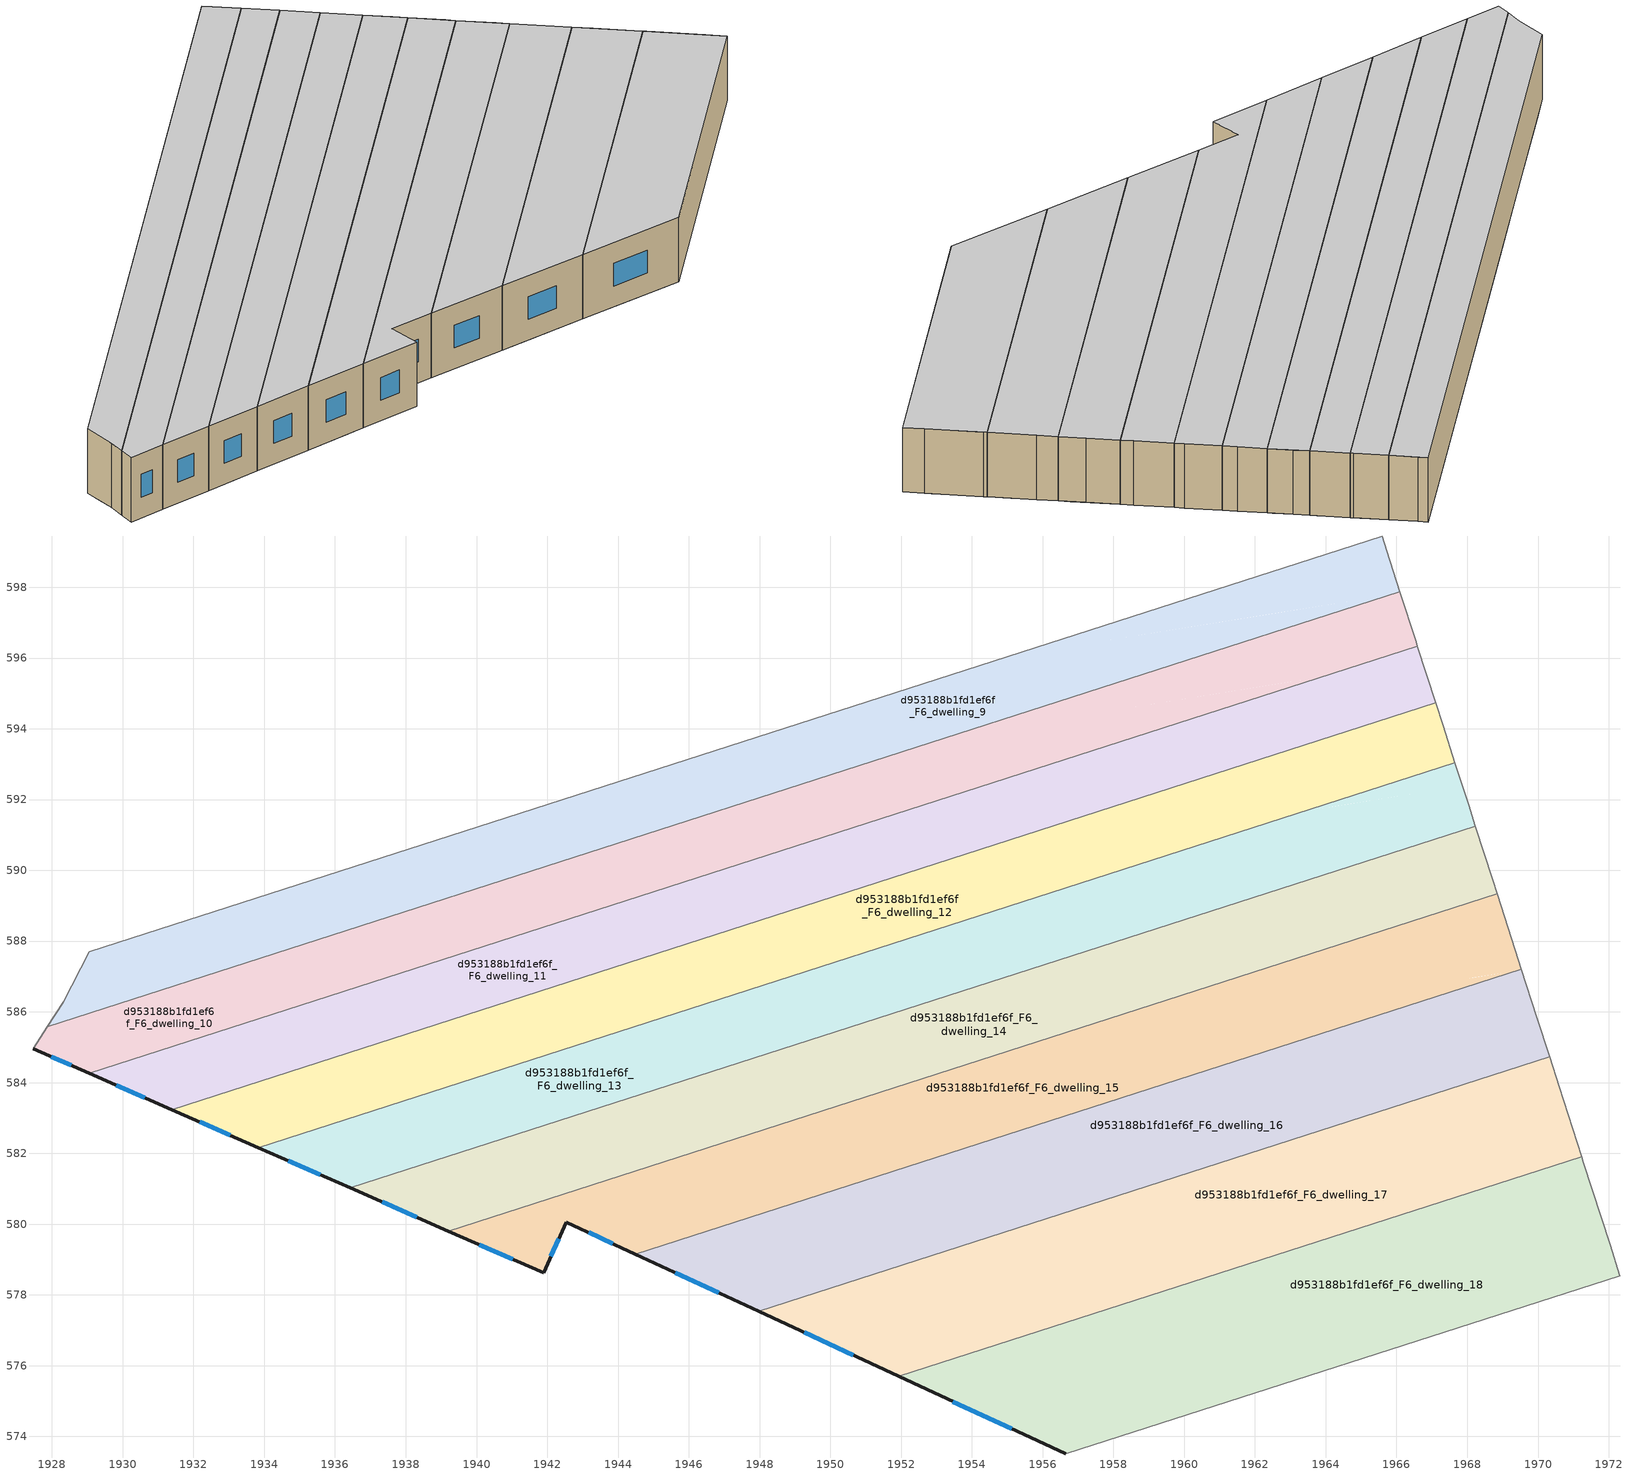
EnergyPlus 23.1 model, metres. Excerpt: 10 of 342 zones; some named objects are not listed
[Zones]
d953188b1fd1ef6f_F6_dwelling_10
 floor to d953188b1fd1ef6f_F5_dwelling_24 (EU_floor_Construction): 1940.79,588.04 1929.97,584.56 1928.81,584.37 1927.47,584.96 1927.51,585.03 1927.86,585.57 1930.25,586.34 z18
 floor adiabatic (EU_floor_Construction): 1929.97,584.56 1929.06,584.26 1927.47,584.96 1928.81,584.37 z18; 1966.1,597.87 1966.59,596.34 1963.9,595.47 1962.65,595.27 1962.42,596.69 z18; 1952.07,591.67 1946.36,589.83 1935.82,588.13 1941.54,589.97 z18
 floor to d953188b1fd1ef6f_F5_dwelling_22 (EU_floor_Construction): 1946.36,589.83 1940.79,588.04 1930.25,586.34 1935.82,588.13 z18
 floor to d953188b1fd1ef6f_F5_dwelling_18 (EU_floor_Construction): 1962.42,596.69 1962.65,595.27 1953.37,593.78 z18
 floor to d953188b1fd1ef6f_F5_dwelling_19 (EU_floor_Construction): 1963.9,595.47 1957.92,593.55 1947.39,591.85 1953.37,593.78 z18
 floor to d953188b1fd1ef6f_F5_dwelling_20 (EU_floor_Construction): 1957.92,593.55 1952.07,591.67 1941.54,589.97 1947.39,591.85 z18
 wall outside (EU_wall_Construction): 1927.47,584.96 1929.06,584.26 z18:21
 wall to d953188b1fd1ef6f_F6_dwelling_11 (EU_wall_Construction): 1929.06,584.26 1966.59,596.34 z18:21
 wall adiabatic (EU_wall_Construction): 1927.86,585.57 1927.47,584.96 z18:21
 wall to d953188b1fd1ef6f_F6_dwelling_9 (EU_wall_Construction): 1966.1,597.87 1927.86,585.57 z18:21
 wall to d953188b1fd1ef6f_F6_dwelling_28 (EU_wall_Construction): 1966.55,596.46 1966.1,597.87 z18:21
 wall to d953188b1fd1ef6f_F6_dwelling_29 (EU_wall_Construction): 1966.59,596.34 1966.55,596.46 z18:21
 window (EU_Window_Construction): 1927.98,584.73 1928.54,584.49 z18.97:20.03
 ceiling to d953188b1fd1ef6f_F7_dwelling_10 (EU_floor_Construction): 1966.59,596.34 1966.1,597.87 1927.86,585.57 1927.47,584.96 1929.06,584.26 z21
d953188b1fd1ef6f_F6_dwelling_11
 floor to d953188b1fd1ef6f_F5_dwelling_21 (EU_floor_Construction): 1963.07,593.43 1957.36,591.6 1946.36,589.83 1952.07,591.67 z18
 floor to d953188b1fd1ef6f_F5_dwelling_20 (EU_floor_Construction): 1967.02,595.01 1967.11,594.73 1963.07,593.43 1952.07,591.67 1957.92,593.55 z18
 floor to d953188b1fd1ef6f_F5_dwelling_22 (EU_floor_Construction): 1957.36,591.6 1951.79,589.8 1940.79,588.04 1946.36,589.83 z18
 floor to d953188b1fd1ef6f_F5_dwelling_24 (EU_floor_Construction): 1951.79,589.8 1940.97,586.32 1929.97,584.56 1940.79,588.04 z18
 floor to d953188b1fd1ef6f_F5_dwelling_17 (EU_floor_Construction): 1966.59,596.34 1966.72,595.93 1963.9,595.47 z18
 floor to d953188b1fd1ef6f_F5_dwelling_25 (EU_floor_Construction): 1940.97,586.32 1935.44,584.54 1930.3,583.72 1929.06,584.26 1929.97,584.56 z18
 floor to d953188b1fd1ef6f_F5_dwelling_19 (EU_floor_Construction): 1966.72,595.93 1967.02,595.01 1957.92,593.55 1963.9,595.47 z18
 floor to d953188b1fd1ef6f_F5_dwelling_26 (EU_floor_Construction): 1935.44,584.54 1931.38,583.24 1930.3,583.72 z18
 wall outside (EU_wall_Construction): 1929.06,584.26 1931.38,583.24 z18:21
 wall to d953188b1fd1ef6f_F6_dwelling_12 (EU_wall_Construction): 1931.38,583.24 1967.11,594.73 z18:21
 wall to d953188b1fd1ef6f_F6_dwelling_29 (EU_wall_Construction): 1967.11,594.73 1966.59,596.34 z18:21
 window (EU_Window_Construction): 1929.81,583.93 1930.63,583.57 z18.97:20.03
 ceiling to d953188b1fd1ef6f_F7_dwelling_11 (EU_floor_Construction): 1967.11,594.73 1966.59,596.34 1929.06,584.26 1931.38,583.24 z21
d953188b1fd1ef6f_F6_dwelling_12
 floor to d953188b1fd1ef6f_F5_dwelling_26 (EU_floor_Construction): 1947.03,586.41 1941.34,584.58 1931.82,583.05 1931.38,583.24 1935.44,584.54 z18
 floor to d953188b1fd1ef6f_F5_dwelling_24 (EU_floor_Construction): 1963.38,591.67 1952.56,588.19 1940.97,586.32 1951.79,589.8 z18
 floor to d953188b1fd1ef6f_F5_dwelling_28 (EU_floor_Construction): 1941.34,584.58 1933.83,582.16 1931.82,583.05 z18
 floor adiabatic (EU_floor_Construction): 1952.56,588.19 1947.03,586.41 1935.44,584.54 1940.97,586.32 z18
 floor to d953188b1fd1ef6f_F5_dwelling_22 (EU_floor_Construction): 1967.59,593.24 1967.65,593.04 1963.38,591.67 1951.79,589.8 1957.36,591.6 z18
 floor to d953188b1fd1ef6f_F5_dwelling_21 (EU_floor_Construction): 1967.31,594.12 1967.59,593.24 1957.36,591.6 1963.07,593.43 z18
 floor to d953188b1fd1ef6f_F5_dwelling_20 (EU_floor_Construction): 1967.11,594.73 1967.31,594.12 1963.07,593.43 z18
 wall outside (EU_wall_Construction): 1931.38,583.24 1933.83,582.16 z18:21
 wall to d953188b1fd1ef6f_F6_dwelling_13 (EU_wall_Construction): 1933.83,582.16 1967.65,593.04 z18:21
 wall to d953188b1fd1ef6f_F6_dwelling_30 (EU_wall_Construction): 1967.65,593.04 1967.32,594.08 z18:21
 wall to d953188b1fd1ef6f_F6_dwelling_29 (EU_wall_Construction): 1967.32,594.08 1967.11,594.73 z18:21
 window (EU_Window_Construction): 1932.18,582.89 1933.04,582.51 z18.97:20.03
 ceiling to d953188b1fd1ef6f_F7_dwelling_12 (EU_floor_Construction): 1967.65,593.04 1967.11,594.73 1931.38,583.24 1933.83,582.16 z21
d953188b1fd1ef6f_F6_dwelling_13
 floor to d953188b1fd1ef6f_F5_dwelling_28 (EU_floor_Construction): 1953.62,586.55 1941.66,582.7 1935.03,581.64 1933.83,582.16 1941.34,584.58 z18
 floor to d953188b1fd1ef6f_F5_dwelling_25 (EU_floor_Construction): 1964.84,590.16 1959.31,588.38 1947.03,586.41 1952.56,588.19 z18
 floor to d953188b1fd1ef6f_F5_dwelling_30 (EU_floor_Construction): 1941.66,582.7 1936.43,581.02 1935.03,581.64 z18
 floor to d953188b1fd1ef6f_F5_dwelling_26 (EU_floor_Construction): 1959.31,588.38 1953.62,586.55 1941.34,584.58 1947.03,586.41 z18
 floor to d953188b1fd1ef6f_F5_dwelling_24 (EU_floor_Construction): 1964.21,591.8 1964.48,590.1 1952.56,588.19 1963.38,591.67 z18
 floor to d953188b1fd1ef6f_F5_dwelling_23 (EU_floor_Construction): 1967.86,592.39 1968.23,591.25 1964.84,590.16 1964.48,590.1 1964.21,591.8 z18
 floor to d953188b1fd1ef6f_F5_dwelling_22 (EU_floor_Construction): 1967.65,593.04 1967.86,592.39 1963.38,591.67 z18
 wall outside (EU_wall_Construction): 1933.83,582.16 1936.43,581.02 z18:21
 wall to d953188b1fd1ef6f_F6_dwelling_14 (EU_wall_Construction): 1936.43,581.02 1968.23,591.25 z18:21
 wall to d953188b1fd1ef6f_F6_dwelling_31 (EU_wall_Construction): 1968.23,591.25 1968.04,591.85 z18:21
 wall to d953188b1fd1ef6f_F6_dwelling_30 (EU_wall_Construction): 1968.04,591.85 1967.65,593.04 z18:21
 window (EU_Window_Construction): 1934.68,581.79 1935.59,581.39 z18.97:20.03
 ceiling to d953188b1fd1ef6f_F7_dwelling_13 (EU_floor_Construction): 1968.23,591.25 1967.65,593.04 1933.83,582.16 1936.43,581.02 z21
d953188b1fd1ef6f_F6_dwelling_14
 floor to d953188b1fd1ef6f_F5_dwelling_28 (EU_floor_Construction): 1966.19,588.57 1966.21,588.49 1954.78,584.81 1941.66,582.7 1953.62,586.55 z18
 floor to d953188b1fd1ef6f_F5_dwelling_30 (EU_floor_Construction): 1966.56,588.63 1966.57,588.61 1966.21,588.49 1966.19,588.57 z18; 1954.78,584.81 1941.93,580.68 1938.47,580.12 1936.43,581.02 1941.66,582.7 z18
 floor adiabatic (EU_floor_Construction): 1941.93,580.68 1939.2,579.8 1938.47,580.12 z18; 1968.23,591.25 1968.39,590.73 1964.84,590.16 z18
 floor to d953188b1fd1ef6f_F5_dwelling_25 (EU_floor_Construction): 1968.39,590.73 1968.67,589.89 1959.31,588.38 1964.84,590.16 z18
 floor to d953188b1fd1ef6f_F5_dwelling_26 (EU_floor_Construction): 1968.67,589.89 1968.71,589.74 1968.84,589.34 1966.74,588.66 1953.62,586.55 1959.31,588.38 z18
 wall outside (EU_wall_Construction): 1936.43,581.02 1939.2,579.8 z18:21
 wall to d953188b1fd1ef6f_F6_dwelling_15 (EU_wall_Construction): 1939.2,579.8 1968.84,589.34 z18:21
 wall to d953188b1fd1ef6f_F6_dwelling_32 (EU_wall_Construction): 1968.84,589.34 1968.72,589.74 z18:21
 wall to d953188b1fd1ef6f_F6_dwelling_31 (EU_wall_Construction): 1968.71,589.74 1968.23,591.25 z18:21
 window (EU_Window_Construction): 1937.33,580.63 1938.31,580.2 z18.97:20.03
 ceiling to d953188b1fd1ef6f_F7_dwelling_14 (EU_floor_Construction): 1968.84,589.34 1968.23,591.25 1936.43,581.02 1939.2,579.8 z21
d953188b1fd1ef6f_F6_dwelling_15
 floor to d953188b1fd1ef6f_F5_dwelling_32 (EU_floor_Construction): 1967.9,588.85 1968.2,586.97 1967.91,586.93 1967.95,586.7 1966.93,586.37 1966.57,588.61 1966.74,588.66 z18; 1956.54,583.03 1944.49,579.15 1942.54,580.06 1941.9,578.62 1939.21,579.8 1941.93,580.68 z18
 floor to d953188b1fd1ef6f_F5_dwelling_30 (EU_floor_Construction): 1966.57,588.61 1966.93,586.37 1956.54,583.03 1941.93,580.68 1954.78,584.81 1966.5,586.7 1966.21,588.49 z18
 floor to d953188b1fd1ef6f_F5_dwelling_27 (EU_floor_Construction): 1968.95,589.02 1969.53,587.21 1969.4,587.17 1968.2,586.97 1967.9,588.85 z18
 floor to d953188b1fd1ef6f_F5_dwelling_28 (EU_floor_Construction): 1966.21,588.49 1966.5,586.7 1954.78,584.81 z18
 floor to d953188b1fd1ef6f_F5_dwelling_26 (EU_floor_Construction): 1968.84,589.34 1968.95,589.02 1966.74,588.66 z18
 floor to d953188b1fd1ef6f_F5_dwelling_29 (EU_floor_Construction): 1969.4,587.17 1967.95,586.7 1967.91,586.93 z18
 wall outside (EU_wall_Construction): 1939.2,579.8 1941.9,578.62 1942.54,580.06 1944.49,579.15 z18:21
 wall to d953188b1fd1ef6f_F6_dwelling_16 (EU_wall_Construction): 1944.49,579.15 1969.53,587.21 z18:21
 wall to d953188b1fd1ef6f_F6_dwelling_33 (EU_wall_Construction): 1969.53,587.21 1969.36,587.74 z18:21
 wall to d953188b1fd1ef6f_F6_dwelling_32 (EU_wall_Construction): 1969.36,587.74 1968.84,589.34 z18:21
 window (EU_Window_Construction): 1943.17,579.77 1943.86,579.45 / 1942.1,579.09 1942.33,579.59 / 1940.08,579.42 1941.02,579 z18.97:20.03
 ceiling to d953188b1fd1ef6f_F7_dwelling_15 (EU_floor_Construction): 1969.53,587.21 1968.84,589.34 1939.2,579.8 1941.9,578.62 1942.54,580.06 1944.49,579.15 z21
d953188b1fd1ef6f_F6_dwelling_16
 floor to d953188b1fd1ef6f_F5_dwelling_34 (EU_floor_Construction): 1970.17,585.22 1970.33,584.73 1968.98,584.3 1968.87,585.01 z18; 1959.26,581.17 1947.97,577.54 1945.07,578.89 z18
 floor to d953188b1fd1ef6f_F5_dwelling_32 (EU_floor_Construction): 1967.95,586.7 1968.37,584.1 1959.26,581.17 1945.07,578.89 1944.49,579.15 1956.54,583.03 1967.19,584.74 1966.93,586.37 z18
 floor to d953188b1fd1ef6f_F5_dwelling_30 (EU_floor_Construction): 1966.93,586.37 1967.19,584.74 1956.54,583.03 z18
 floor to d953188b1fd1ef6f_F5_dwelling_29 (EU_floor_Construction): 1969.54,587.19 1970.17,585.22 1968.87,585.01 1968.98,584.3 1968.37,584.1 1967.95,586.7 1969.4,587.17 z18
 wall outside (EU_wall_Construction): 1944.49,579.15 1947.97,577.54 z18:21
 wall to d953188b1fd1ef6f_F6_dwelling_17 (EU_wall_Construction): 1947.97,577.54 1970.33,584.73 z18:21
 wall to d953188b1fd1ef6f_F6_dwelling_34 (EU_wall_Construction): 1970.33,584.73 1969.97,585.85 z18:21
 wall to d953188b1fd1ef6f_F6_dwelling_33 (EU_wall_Construction): 1969.97,585.85 1969.53,587.21 z18:21
 window (EU_Window_Construction): 1945.62,578.63 1946.85,578.06 z18.97:20.03
 ceiling to d953188b1fd1ef6f_F7_dwelling_16 (EU_floor_Construction): 1970.33,584.73 1969.53,587.21 1944.49,579.15 1947.97,577.54 z21
d953188b1fd1ef6f_F6_dwelling_17
 floor to d953188b1fd1ef6f_F5_dwelling_34 (EU_floor_Construction): 1970.33,584.73 1970.93,582.86 1971.09,581.86 1962.16,578.98 1949.31,576.92 1947.97,577.54 1959.26,581.17 1969.23,582.77 1968.98,584.3 z18
 floor to d953188b1fd1ef6f_F5_dwelling_36 (EU_floor_Construction): 1962.16,578.98 1951.94,575.7 1949.31,576.92 z18; 1970.93,582.86 1971.23,581.91 1971.09,581.86 z18
 floor to d953188b1fd1ef6f_F5_dwelling_29 (EU_floor_Construction): 1968.98,584.3 1969.23,582.77 1968.6,582.67 1968.37,584.1 z18
 floor adiabatic (EU_floor_Construction): 1968.37,584.1 1968.6,582.67 1969.23,582.77 1959.26,581.17 z18
 wall outside (EU_wall_Construction): 1947.97,577.54 1951.94,575.7 z18:21
 wall to d953188b1fd1ef6f_F6_dwelling_18 (EU_wall_Construction): 1951.94,575.7 1971.23,581.91 z18:21
 wall to d953188b1fd1ef6f_F6_dwelling_35 (EU_wall_Construction): 1971.23,581.91 1970.6,583.88 z18:21
 wall to d953188b1fd1ef6f_F6_dwelling_34 (EU_wall_Construction): 1970.6,583.88 1970.33,584.73 z18:21
 window (EU_Window_Construction): 1949.26,576.94 1950.65,576.29 z18.97:20.03
 ceiling to d953188b1fd1ef6f_F7_dwelling_17 (EU_floor_Construction): 1971.23,581.91 1970.33,584.73 1947.97,577.54 1951.94,575.7 z21
d953188b1fd1ef6f_F6_dwelling_18
 floor to d953188b1fd1ef6f_F5_dwelling_38 (EU_floor_Construction): 1966.23,576.59 1956.66,573.51 1954.19,574.65 z18
 floor to d953188b1fd1ef6f_F5_dwelling_36 (EU_floor_Construction): 1971.23,581.91 1971.95,579.69 1972.14,578.49 1966.23,576.59 1954.19,574.65 1951.94,575.7 1962.16,578.98 1971.31,580.46 1971.09,581.86 z18
 floor to d953188b1fd1ef6f_F5_dwelling_34 (EU_floor_Construction): 1971.09,581.86 1971.31,580.46 1962.16,578.98 z18
 floor to d953188b1fd1ef6f_F5_dwelling_33 (EU_floor_Construction): 1971.95,579.69 1972.32,578.54 1972.14,578.49 z18
 wall outside (EU_wall_Construction): 1951.94,575.7 1956.66,573.5 z18:21
 wall to d953188b1fd1ef6f_F6_dwelling_19 (EU_wall_Construction): 1956.66,573.5 1972.32,578.54 z18:21
 wall to d953188b1fd1ef6f_F6_dwelling_36 (EU_wall_Construction): 1972.04,579.42 1971.28,581.75 z18:21
 wall to d953188b1fd1ef6f_F6_dwelling_35 (EU_wall_Construction): 1971.28,581.75 1971.23,581.91 z18:21
 wall to d953188b1fd1ef6f_F6_dwelling_37 (EU_wall_Construction): 1972.32,578.54 1972.04,579.42 z18:21
 window (EU_Window_Construction): 1953.47,574.99 1955.13,574.22 z18.97:20.03
 ceiling to d953188b1fd1ef6f_F7_dwelling_18 (EU_floor_Construction): 1972.32,578.54 1971.23,581.91 1951.94,575.7 1956.66,573.5 z21
d953188b1fd1ef6f_F6_dwelling_9
 floor to d953188b1fd1ef6f_F5_dwelling_19 (EU_floor_Construction): 1953.37,593.78 1947.39,591.85 1936.6,590.12 1942.58,592.04 z18
 floor to d953188b1fd1ef6f_F5_dwelling_18 (EU_floor_Construction): 1962.34,597.22 1962.42,596.69 1953.37,593.78 1942.58,592.04 1955.03,596.05 z18
 floor to d953188b1fd1ef6f_F5_dwelling_20 (EU_floor_Construction): 1947.39,591.85 1941.54,589.97 1930.75,588.24 1936.6,590.12 z18
 floor to d953188b1fd1ef6f_F5_dwelling_15 (EU_floor_Construction): 1965.59,599.45 1966.1,597.87 1965.82,597.78 1962.73,597.29 1962.55,598.47 z18
 floor to d953188b1fd1ef6f_F5_dwelling_21 (EU_floor_Construction): 1941.54,589.97 1935.82,588.13 1928.69,586.99 1929.06,587.69 1930.75,588.24 z18
 floor to d953188b1fd1ef6f_F5_dwelling_16 (EU_floor_Construction): 1962.55,598.47 1962.73,597.29 1955.03,596.05 z18
 floor to d953188b1fd1ef6f_F5_dwelling_24 (EU_floor_Construction): 1930.25,586.34 1927.86,585.57 1928.14,586 z18
 floor to d953188b1fd1ef6f_F5_dwelling_22 (EU_floor_Construction): 1935.82,588.13 1930.25,586.34 1928.14,586 1928.32,586.27 1928.69,586.99 z18
 floor adiabatic (EU_floor_Construction): 1965.82,597.78 1962.42,596.69 1962.34,597.22 z18
 wall adiabatic (EU_wall_Construction): 1929.06,587.69 1928.32,586.27 1927.86,585.57 z18:21
 wall to d953188b1fd1ef6f_F6_dwelling_8 (EU_wall_Construction): 1965.59,599.45 1929.06,587.69 z18:21
 wall to d953188b1fd1ef6f_F6_dwelling_28 (EU_wall_Construction): 1966.1,597.87 1965.73,599.03 z18:21
 wall to d953188b1fd1ef6f_F6_dwelling_27 (EU_wall_Construction): 1965.73,599.03 1965.59,599.45 z18:21
 ceiling to d953188b1fd1ef6f_F7_dwelling_9 (EU_floor_Construction): 1966.1,597.87 1965.59,599.45 1929.06,587.69 1928.32,586.27 1927.86,585.57 z21
[Building]
EU S2 Campaign: North Axis=0; Terrain=City; Solar Distribution=FullExterior
[Site:Location]
Bologna: Latitude=44.5; Longitude=11.25; Time Zone=1; Elevation=37
[SizingPeriod:WeatherFileDays]
AnnualSizingPeriod: Begin Month=1; Begin Day of Month=1; End Month=12; End Day of Month=31; Day of Week for Start Day=Monday; Use Weather File Daylight Saving Period=No; Use Weather File Rain and Snow Indicators=No
[MATERIAL]
EU_InternalMass_Material: Roughness=MediumRough; Thickness=0.1; Conductivity=1; Density=1800; Specific Heat=900; Thermal Absorptance=0.9; Solar Absorptance=0.7; Visible Absorptance=0.7
[MATERIAL:NOMASS] Roughness=MediumRough; Thermal Absorptance=0.9; Solar Absorptance=0.7; Visible Absorptance=0.7
Name | Thermal Resistance
EU_wall_NoMass | 0.779417
EU_floor_NoMass | 0.588222
[WINDOWMATERIAL:SIMPLEGLAZINGSYSTEM]
EU_Window_SimpleGlazing: UFactor=5.16242; Solar Heat Gain Coefficient=0.85; Visible Transmittance=0.85
[CONSTRUCTION]
EU_wall_Construction: EU_wall_NoMass
EU_floor_Construction: EU_floor_NoMass
EU_Window_Construction: EU_Window_SimpleGlazing
EU_InternalMass_Construction: EU_InternalMass_Material
[ZONE] Type=1; Multiplier=1; Ceiling Height=autocalculate; Floor Area=autocalculate; Part of Total Floor Area=Yes
Name | Volume
d953188b1fd1ef6f_F6_dwelling_10 | 194.564
d953188b1fd1ef6f_F6_dwelling_11 | 194.578
d953188b1fd1ef6f_F6_dwelling_12 | 194.522
d953188b1fd1ef6f_F6_dwelling_13 | 194.519
d953188b1fd1ef6f_F6_dwelling_14; d953188b1fd1ef6f_F6_dwelling_17 | 194.552
d953188b1fd1ef6f_F6_dwelling_15 | 194.563
d953188b1fd1ef6f_F6_dwelling_16 | 194.49
d953188b1fd1ef6f_F6_dwelling_18 | 194.577
d953188b1fd1ef6f_F6_dwelling_9 | 194.506
[INTERNALMASS] Construction=EU_InternalMass_Construction
Name | Zone or ZoneList | Surface Area
d953188b1fd1ef6f_F6_dwelling_9_EU_InternalMass | d953188b1fd1ef6f_F6_dwelling_9 | 64.8355
d953188b1fd1ef6f_F6_dwelling_10_EU_InternalMass | d953188b1fd1ef6f_F6_dwelling_10 | 64.8544
d953188b1fd1ef6f_F6_dwelling_11_EU_InternalMass | d953188b1fd1ef6f_F6_dwelling_11 | 64.8594
d953188b1fd1ef6f_F6_dwelling_12_EU_InternalMass | d953188b1fd1ef6f_F6_dwelling_12 | 64.8401
d953188b1fd1ef6f_F6_dwelling_13_EU_InternalMass | d953188b1fd1ef6f_F6_dwelling_13 | 64.8398
d953188b1fd1ef6f_F6_dwelling_14_EU_InternalMass | d953188b1fd1ef6f_F6_dwelling_14 | 64.8503
d953188b1fd1ef6f_F6_dwelling_15_EU_InternalMass | d953188b1fd1ef6f_F6_dwelling_15 | 64.8546
d953188b1fd1ef6f_F6_dwelling_16_EU_InternalMass | d953188b1fd1ef6f_F6_dwelling_16 | 64.8298
d953188b1fd1ef6f_F6_dwelling_17_EU_InternalMass | d953188b1fd1ef6f_F6_dwelling_17 | 64.8507
d953188b1fd1ef6f_F6_dwelling_18_EU_InternalMass | d953188b1fd1ef6f_F6_dwelling_18 | 64.8586
[OTHEREQUIPMENT] Fuel Type=Electricity; Design Level Calculation Method=Watts/Area; Power per Zone Floor Area=1; Fraction Latent=0; Fraction Radiant=0; Fraction Lost=0; Carbon Dioxide Generation Rate=0; EndUse Subcategory=EU_Step8_InternalGains
Name | Zone or ZoneList or Space or SpaceList | Schedule
EU_Step8_InternalGain_d953188b1fd1ef6f_F6_dwelling_9_f000 | d953188b1fd1ef6f_F6_dwelling_9 | EU_Step8_GainSchedule_d953188b1fd1ef6f_F6_dwelling_9_f000
EU_Step8_InternalGain_d953188b1fd1ef6f_F6_dwelling_10_f000 | d953188b1fd1ef6f_F6_dwelling_10 | EU_Step8_GainSchedule_d953188b1fd1ef6f_F6_dwelling_10_f000
EU_Step8_InternalGain_d953188b1fd1ef6f_F6_dwelling_11_f000 | d953188b1fd1ef6f_F6_dwelling_11 | EU_Step8_GainSchedule_d953188b1fd1ef6f_F6_dwelling_11_f000
EU_Step8_InternalGain_d953188b1fd1ef6f_F6_dwelling_12_f000 | d953188b1fd1ef6f_F6_dwelling_12 | EU_Step8_GainSchedule_d953188b1fd1ef6f_F6_dwelling_12_f000
EU_Step8_InternalGain_d953188b1fd1ef6f_F6_dwelling_13_f000 | d953188b1fd1ef6f_F6_dwelling_13 | EU_Step8_GainSchedule_d953188b1fd1ef6f_F6_dwelling_13_f000
EU_Step8_InternalGain_d953188b1fd1ef6f_F6_dwelling_14_f000 | d953188b1fd1ef6f_F6_dwelling_14 | EU_Step8_GainSchedule_d953188b1fd1ef6f_F6_dwelling_14_f000
EU_Step8_InternalGain_d953188b1fd1ef6f_F6_dwelling_15_f000 | d953188b1fd1ef6f_F6_dwelling_15 | EU_Step8_GainSchedule_d953188b1fd1ef6f_F6_dwelling_15_f000
EU_Step8_InternalGain_d953188b1fd1ef6f_F6_dwelling_16_f000 | d953188b1fd1ef6f_F6_dwelling_16 | EU_Step8_GainSchedule_d953188b1fd1ef6f_F6_dwelling_16_f000
EU_Step8_InternalGain_d953188b1fd1ef6f_F6_dwelling_17_f000 | d953188b1fd1ef6f_F6_dwelling_17 | EU_Step8_GainSchedule_d953188b1fd1ef6f_F6_dwelling_17_f000
EU_Step8_InternalGain_d953188b1fd1ef6f_F6_dwelling_18_f000 | d953188b1fd1ef6f_F6_dwelling_18 | EU_Step8_GainSchedule_d953188b1fd1ef6f_F6_dwelling_18_f000
[ZONEVENTILATION:DESIGNFLOWRATE] Schedule=EU_AlwaysOn; Design Flow Rate Calculation Method=AirChanges/Hour; Air Changes per Hour=0.712058; Ventilation Type=Natural; Fan Pressure Rise=0; Fan Total Efficiency=1; Constant Term Coefficient=1; Temperature Term Coefficient=0; Velocity Term Coefficient=0; Velocity Squared Term Coefficient=0; Minimum Indoor Temperature=-100; Maximum Indoor Temperature=100; Delta Temperature=-100; Minimum Outdoor Temperature=-100; Maximum Outdoor Temperature=100; Maximum Wind Speed=40
Name | Zone or ZoneList or Space or SpaceList
EU_ConstantAir_d953188b1fd1ef6f_F6_dwelling_9 | d953188b1fd1ef6f_F6_dwelling_9
EU_ConstantAir_d953188b1fd1ef6f_F6_dwelling_10 | d953188b1fd1ef6f_F6_dwelling_10
EU_ConstantAir_d953188b1fd1ef6f_F6_dwelling_11 | d953188b1fd1ef6f_F6_dwelling_11
EU_ConstantAir_d953188b1fd1ef6f_F6_dwelling_12 | d953188b1fd1ef6f_F6_dwelling_12
EU_ConstantAir_d953188b1fd1ef6f_F6_dwelling_13 | d953188b1fd1ef6f_F6_dwelling_13
EU_ConstantAir_d953188b1fd1ef6f_F6_dwelling_14 | d953188b1fd1ef6f_F6_dwelling_14
EU_ConstantAir_d953188b1fd1ef6f_F6_dwelling_15 | d953188b1fd1ef6f_F6_dwelling_15
EU_ConstantAir_d953188b1fd1ef6f_F6_dwelling_16 | d953188b1fd1ef6f_F6_dwelling_16
EU_ConstantAir_d953188b1fd1ef6f_F6_dwelling_17 | d953188b1fd1ef6f_F6_dwelling_17
EU_ConstantAir_d953188b1fd1ef6f_F6_dwelling_18 | d953188b1fd1ef6f_F6_dwelling_18
[HVACTEMPLATE:ZONE:IDEALLOADSAIRSYSTEM] System Availability Schedule=EU_AlwaysOn; Maximum Heating Supply Air Temperature=50; Minimum Cooling Supply Air Temperature=13; Maximum Heating Supply Air Humidity Ratio=0.0156; Minimum Cooling Supply Air Humidity Ratio=0.0077; Heating Limit=NoLimit; Cooling Limit=NoLimit; Heating Availability Schedule=EU_AlwaysOn; Cooling Availability Schedule=EU_CoolingOff; Dehumidification Control Type=ConstantSensibleHeatRatio; Cooling Sensible Heat Ratio=0.7; Dehumidification Setpoint=60; Humidification Control Type=None; Humidification Setpoint=30; Outdoor Air Method=None; Outdoor Air Flow Rate per Person=0.00944; Outdoor Air Flow Rate per Zone Floor Area=0; Outdoor Air Flow Rate per Zone=0; Demand Controlled Ventilation Type=None; Outdoor Air Economizer Type=NoEconomizer; Heat Recovery Type=None; Sensible Heat Recovery Effectiveness=0.7; Latent Heat Recovery Effectiveness=0.65
Name | Template Thermostat
d953188b1fd1ef6f_F6_dwelling_9 | EU_HeatOnly_d953188b1fd1ef6f_F6_dwelling_9
d953188b1fd1ef6f_F6_dwelling_10 | EU_HeatOnly_d953188b1fd1ef6f_F6_dwelling_10
d953188b1fd1ef6f_F6_dwelling_11 | EU_HeatOnly_d953188b1fd1ef6f_F6_dwelling_11
d953188b1fd1ef6f_F6_dwelling_12 | EU_HeatOnly_d953188b1fd1ef6f_F6_dwelling_12
d953188b1fd1ef6f_F6_dwelling_13 | EU_HeatOnly_d953188b1fd1ef6f_F6_dwelling_13
d953188b1fd1ef6f_F6_dwelling_14 | EU_HeatOnly_d953188b1fd1ef6f_F6_dwelling_14
d953188b1fd1ef6f_F6_dwelling_15 | EU_HeatOnly_d953188b1fd1ef6f_F6_dwelling_15
d953188b1fd1ef6f_F6_dwelling_16 | EU_HeatOnly_d953188b1fd1ef6f_F6_dwelling_16
d953188b1fd1ef6f_F6_dwelling_17 | EU_HeatOnly_d953188b1fd1ef6f_F6_dwelling_17
d953188b1fd1ef6f_F6_dwelling_18 | EU_HeatOnly_d953188b1fd1ef6f_F6_dwelling_18
[SIZING:ZONE] Zone Cooling Design Supply Air Temperature Input Method=SupplyAirTemperature; Zone Cooling Design Supply Air Temperature=13; Zone Heating Design Supply Air Temperature Input Method=SupplyAirTemperature; Zone Heating Design Supply Air Temperature=50; Zone Cooling Design Supply Air Humidity Ratio=0.008; Zone Heating Design Supply Air Humidity Ratio=0.008; Cooling Design Air Flow Method=DesignDay; Cooling Design Air Flow Rate=0; Cooling Minimum Air Flow per Zone Floor Area=0.000762; Cooling Minimum Air Flow=0; Cooling Minimum Air Flow Fraction=0.2; Heating Design Air Flow Method=DesignDay; Heating Design Air Flow Rate=0; Heating Maximum Air Flow per Zone Floor Area=0.002032; Heating Maximum Air Flow=0.141576; Heating Maximum Air Flow Fraction=0.3; Account for Dedicated Outdoor Air System=No; Dedicated Outdoor Air System Control Strategy=NeutralSupplyAir; Dedicated Outdoor Air Low Setpoint Temperature for Design=autosize; Dedicated Outdoor Air High Setpoint Temperature for Design=autosize; Zone Load Sizing Method=Sensible Load Only No Latent Load; Zone Latent Cooling Design Supply Air Humidity Ratio Input Method=HumidityRatioDifference; Zone Cooling Design Supply Air Humidity Ratio Difference=0.005; Zone Latent Heating Design Supply Air Humidity Ratio Input Method=HumidityRatioDifference; Zone Humidification Design Supply Air Humidity Ratio Difference=0.005
d953188b1fd1ef6f_F6_dwelling_9; d953188b1fd1ef6f_F6_dwelling_10; d953188b1fd1ef6f_F6_dwelling_11; d953188b1fd1ef6f_F6_dwelling_12; d953188b1fd1ef6f_F6_dwelling_13; d953188b1fd1ef6f_F6_dwelling_14; d953188b1fd1ef6f_F6_dwelling_15; d953188b1fd1ef6f_F6_dwelling_16; d953188b1fd1ef6f_F6_dwelling_17; d953188b1fd1ef6f_F6_dwelling_18
[SCHEDULE:CONSTANT]
Name | Hourly Value
EU_AlwaysOn | 1
EU_CoolingOff | 0
[SCHEDULE:FILE] Column Number=1; Rows to Skip at Top=0; Number of Hours of Data=8760; Column Separator=Comma; Interpolate to Timestep=No; Minutes per Item=60; Adjust Schedule for Daylight Savings=Yes
Name | File
EU_Step8_GainSchedule_d953188b1fd1ef6f_F6_dwelling_9_f000 | ../../schedules/d953188b1fd1ef6f/d953188b1fd1ef6f_F6_dwelling_9_f000_gain.csv
EU_Step8_GainSchedule_d953188b1fd1ef6f_F6_dwelling_10_f000 | ../../schedules/d953188b1fd1ef6f/d953188b1fd1ef6f_F6_dwelling_10_f000_gain.csv
EU_Step8_GainSchedule_d953188b1fd1ef6f_F6_dwelling_11_f000 | ../../schedules/d953188b1fd1ef6f/d953188b1fd1ef6f_F6_dwelling_11_f000_gain.csv
EU_Step8_GainSchedule_d953188b1fd1ef6f_F6_dwelling_12_f000 | ../../schedules/d953188b1fd1ef6f/d953188b1fd1ef6f_F6_dwelling_12_f000_gain.csv
EU_Step8_GainSchedule_d953188b1fd1ef6f_F6_dwelling_13_f000 | ../../schedules/d953188b1fd1ef6f/d953188b1fd1ef6f_F6_dwelling_13_f000_gain.csv
EU_Step8_GainSchedule_d953188b1fd1ef6f_F6_dwelling_14_f000 | ../../schedules/d953188b1fd1ef6f/d953188b1fd1ef6f_F6_dwelling_14_f000_gain.csv
EU_Step8_GainSchedule_d953188b1fd1ef6f_F6_dwelling_15_f000 | ../../schedules/d953188b1fd1ef6f/d953188b1fd1ef6f_F6_dwelling_15_f000_gain.csv
EU_Step8_GainSchedule_d953188b1fd1ef6f_F6_dwelling_16_f000 | ../../schedules/d953188b1fd1ef6f/d953188b1fd1ef6f_F6_dwelling_16_f000_gain.csv
EU_Step8_GainSchedule_d953188b1fd1ef6f_F6_dwelling_17_f000 | ../../schedules/d953188b1fd1ef6f/d953188b1fd1ef6f_F6_dwelling_17_f000_gain.csv
EU_Step8_GainSchedule_d953188b1fd1ef6f_F6_dwelling_18_f000 | ../../schedules/d953188b1fd1ef6f/d953188b1fd1ef6f_F6_dwelling_18_f000_gain.csv
